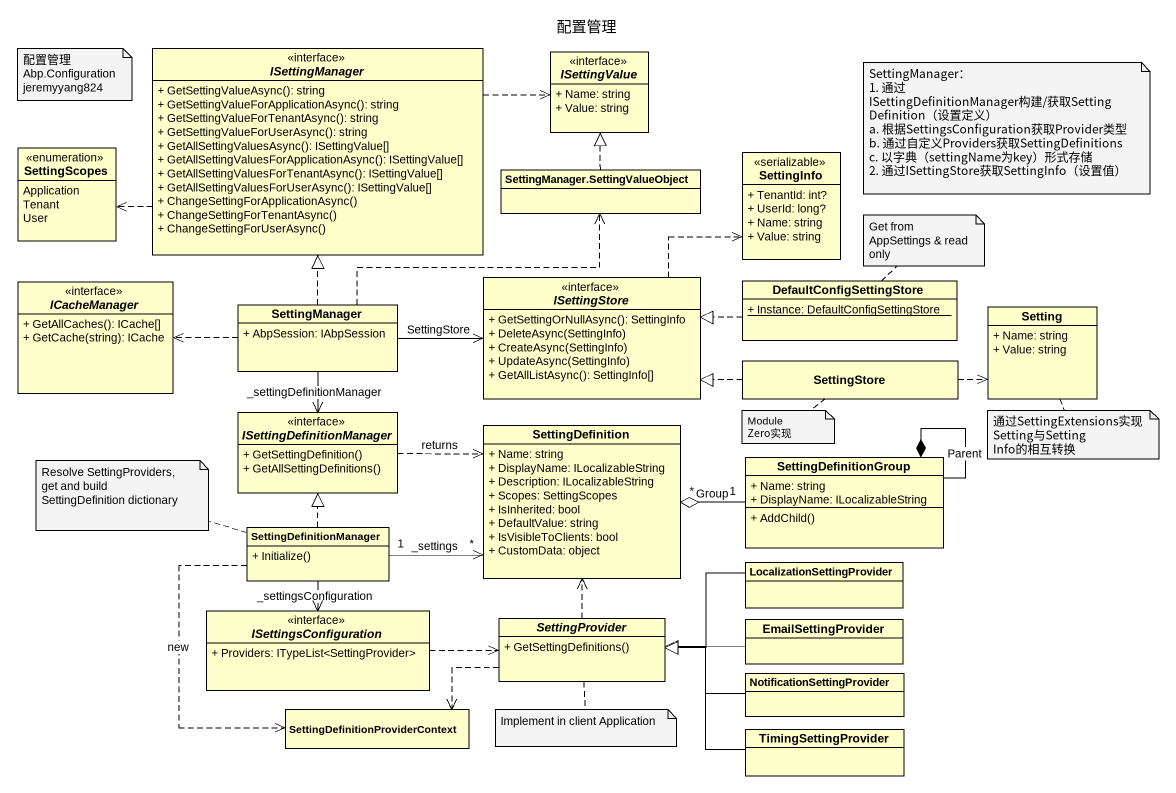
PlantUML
@startuml
title 配置管理
hide circle
hide empty members
skinparam classAttributeIconSize 0
interface ISettingManager {
  + GetSettingValueAsync(): string
  + GetSettingValueForApplicationAsync(): string
  + GetSettingValueForTenantAsync(): string
  + GetSettingValueForUserAsync(): string
  + GetAllSettingValuesAsync(): ISettingValue[]
  + GetAllSettingValuesForApplicationAsync(): ISettingValue[]
  + GetAllSettingValuesForTenantAsync(): ISettingValue[]
  + GetAllSettingValuesForUserAsync(): ISettingValue[]
  + ChangeSettingForApplicationAsync()
  + ChangeSettingForTenantAsync()
  + ChangeSettingForUserAsync()
}
interface ISettingValue {
  + Name: string
  + Value: string
}
enum SettingScopes {
  Application
  Tenant
  User
}
class SettingInfo <<serializable>> {
  + TenantId: int?
  + UserId: long?
  + Name: string
  + Value: string
}
class "SettingManager.SettingValueObject" as SettingManager
interface ICacheManager {
  + GetAllCaches(): ICache[]
  + GetCache(string): ICache
}
class "SettingManager" as SettingManager_2 {
  + AbpSession: IAbpSession
}
interface ISettingStore {
  + GetSettingOrNullAsync(): SettingInfo
  + DeleteAsync(SettingInfo)
  + CreateAsync(SettingInfo)
  + UpdateAsync(SettingInfo)
  + GetAllListAsync(): SettingInfo[]
}
class DefaultConfigSettingStore {
  {static} + Instance: DefaultConfigSettingStore
}
class Setting {
  + Name: string
  + Value: string
}
class SettingStore
interface ISettingDefinitionManager {
  + GetSettingDefinition()
  + GetAllSettingDefinitions()
}
class SettingDefinition {
  + Name: string
  + DisplayName: ILocalizableString
  + Description: ILocalizableString
  + Scopes: SettingScopes
  + IsInherited: bool
  + DefaultValue: string
  + IsVisibleToClients: bool
  + CustomData: object
}
class SettingDefinitionGroup {
  + Name: string
  + DisplayName: ILocalizableString
  + AddChild()
}
class SettingDefinitionManager {
  + Initialize()
}
class LocalizationSettingProvider
interface ISettingsConfiguration {
  + Providers: ITypeList<SettingProvider>
}
abstract class SettingProvider {
  + GetSettingDefinitions()
}
class EmailSettingProvider
class NotificationSettingProvider
class "SettingDefinitionProviderContext" as SettingDefinitionProviderCon
class TimingSettingProvider
ISettingManager .right.> ISettingValue
ISettingManager .left.> SettingScopes
SettingManager .up.|> ISettingValue
SettingManager_2 .up.|> ISettingManager
SettingManager_2 .right.> SettingManager
SettingManager_2 .left.> ICacheManager
SettingManager_2 -right-> ISettingStore : SettingStore
SettingManager_2 --> ISettingDefinitionManager : _settingDefinitionManager
ISettingStore .up.> SettingInfo
DefaultConfigSettingStore .left.|> ISettingStore
SettingStore .left.|> ISettingStore
SettingStore .right.> Setting
ISettingDefinitionManager .right.> SettingDefinition : returns
SettingDefinitionGroup "1" -left-o "*" SettingDefinition : Group
SettingDefinitionGroup --* SettingDefinitionGroup : Parent
SettingDefinitionManager .up.|> ISettingDefinitionManager
SettingDefinitionManager "1" -right-> "*" SettingDefinition : _settings
SettingDefinitionManager --> ISettingsConfiguration : _settingsConfiguration
SettingDefinitionManager ..> SettingDefinitionProviderCon : new
LocalizationSettingProvider -left-|> SettingProvider
ISettingsConfiguration .right.> SettingProvider
SettingProvider .up.> SettingDefinition
SettingProvider .left.> SettingDefinitionProviderCon
EmailSettingProvider -left-|> SettingProvider
NotificationSettingProvider -left-|> SettingProvider
TimingSettingProvider -left-|> SettingProvider
note as N1
  配置管理
  Abp.Configuration
  jeremyyang824
end note
note as N2
  SettingManager：
  1. 通过 ISettingDefinitionManager构建/获取SettingDefinition（设置定义）
  a. 根据SettingsConfiguration获取Provider类型
  b. 通过自定义Providers获取SettingDefinitions
  c. 以字典（settingName为key）形式存储
  2. 通过ISettingStore获取SettingInfo（设置值）
end note
note top of DefaultConfigSettingStore : Get from AppSettings & read only
note bottom of SettingStore : ModuleZero实现
note bottom of Setting
  通过SettingExtensions实现
  Setting与SettingInfo的相互转换
end note
note left of SettingDefinitionManager : Resolve SettingProviders, get and build SettingDefinition dictionary
note bottom of SettingProvider : Implement in client Application
@enduml
